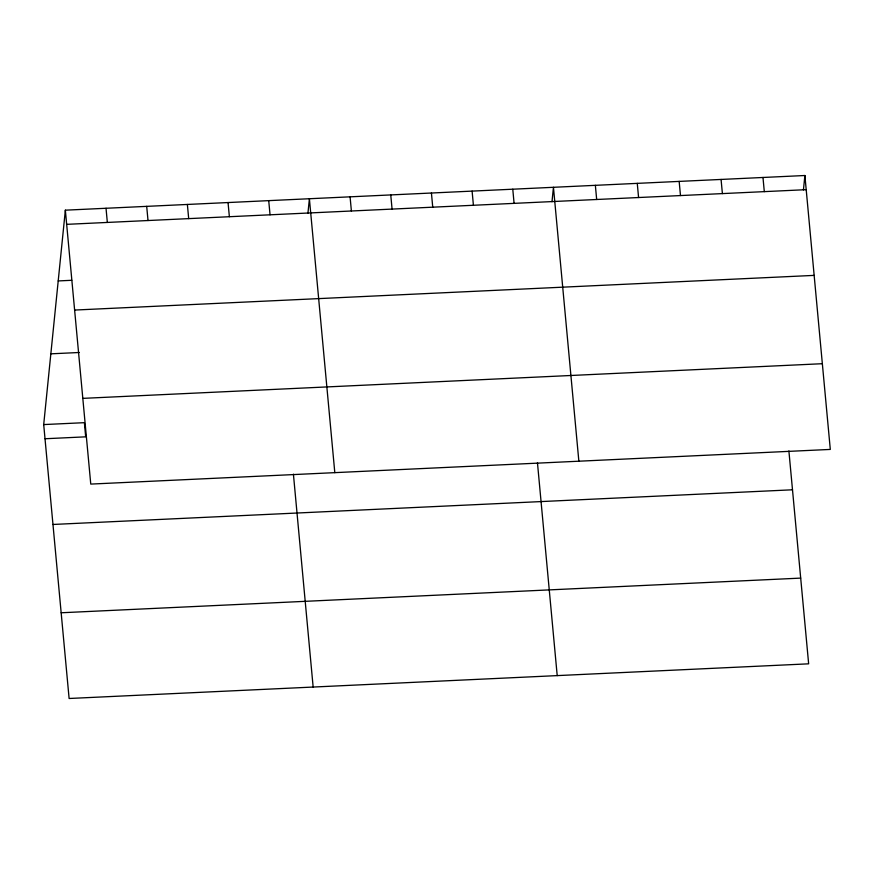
<?xml version="1.0" encoding="UTF-8"?>
<svg xmlns="http://www.w3.org/2000/svg" width="874" height="874" viewBox="0 0 874 874"><rect width="100%" height="100%" fill="white"/><g stroke="black" fill="none" stroke-linecap="round" stroke-linejoin="round"><path stroke-width="1.31" d="M788.894 450.951L808.647 663.825L69.112 698.49L43.7 424.578L65.353 210.175L804.888 175.51L830.3 449.422L90.765 484.087L65.353 210.175M307.943 213.147L309.396 198.737L334.808 472.648M551.997 201.708L553.45 187.298L578.861 461.21M803.435 189.92L804.888 175.51M66.664 224.345L806.199 189.669M58.208 280.936L71.766 280.292M74.618 310.062L814.153 275.386M50.845 353.828L79.316 352.495M82.811 398.369L822.347 363.704M43.7 424.578L84.374 422.677L85.685 436.836L45.011 438.748M52.964 524.466L792.5 489.79M61.158 612.772L800.693 578.107M762.98 177.466L764.302 191.635M721.072 179.432L722.394 193.591M679.164 181.399L680.485 195.558M637.266 183.365L638.577 197.524M595.358 185.332L596.669 199.49M512.776 189.199L514.087 203.358M537.455 462.739L557.208 675.613M472.102 191.111L473.413 205.27M431.428 193.012L432.739 207.182M390.754 194.924L392.065 209.083M350.081 196.825L351.392 210.995M268.722 200.649L270.044 214.807M293.413 474.178L313.154 687.051M228.048 202.55L229.37 216.708M187.375 204.461L188.686 218.62M146.701 206.362L148.012 220.521M106.027 208.274L107.338 222.433"/></g></svg>
